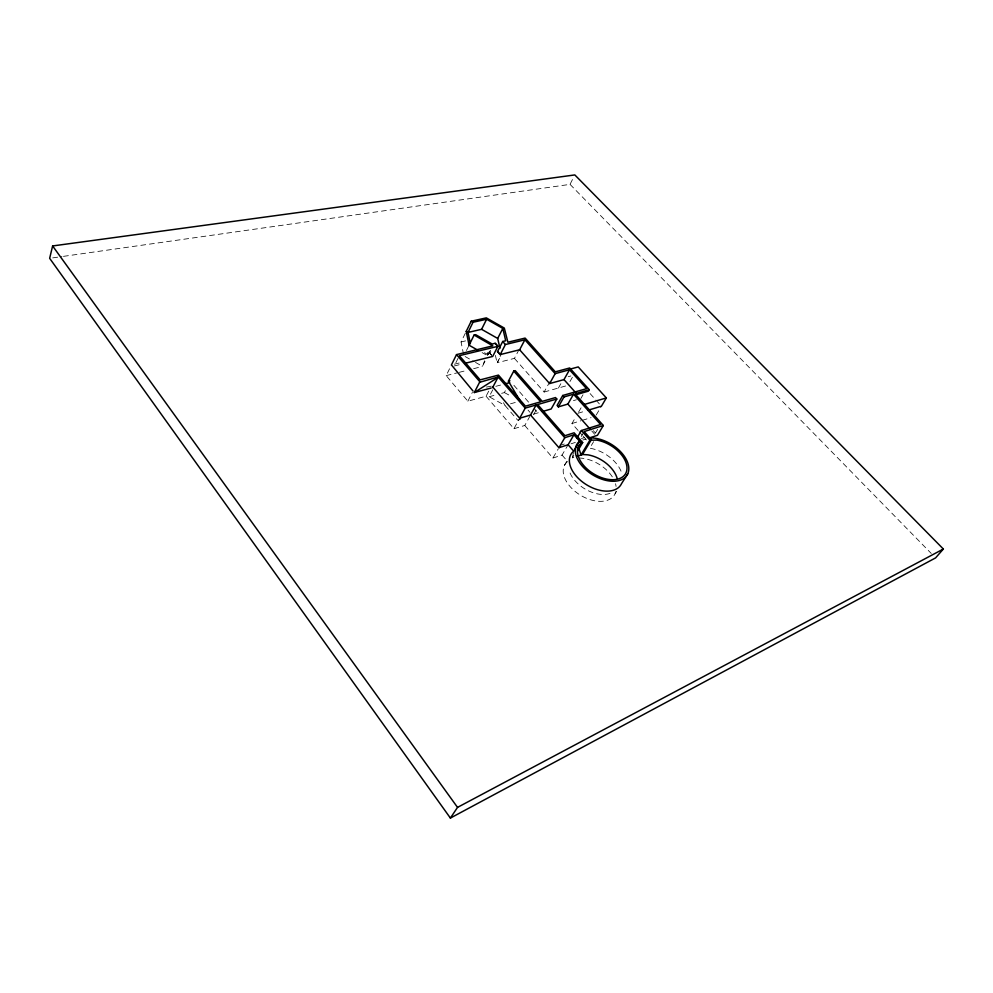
<?xml version="1.0" encoding="UTF-8"?>
<svg xmlns="http://www.w3.org/2000/svg" width="993" height="993" viewBox="0 0 993 993"><rect width="100%" height="100%" fill="white"/><g stroke="black" fill="none" stroke-linecap="round" stroke-linejoin="round"><path stroke-width="0.74" stroke-dasharray="4.96 3.72" d="M573.445 452.523L572.353 457.897L570.677 459.92M463.557 354.402L461.062 341.94L465.58 332.705M488.705 391.192L486.086 396.219L467.864 401.184L446.192 375.627L451.443 364.928M458.083 358.25L454.273 365.983L461.658 364.146M466.449 350.504L469.068 345.216M63.465 256.355L570.032 184.375L573.445 177.623M484.485 352.714L487.004 354.141L488.283 351.609M484.994 361.241L482.313 366.491L484.634 360.807M487.302 355.556L489.884 350.492M488.308 354.712L490.89 349.66M487.004 354.141L490.021 353.396L491.957 349.61M467.864 401.184L472.395 392.322M519.19 349.325L514.436 358.374L497.307 362.706L501.664 353.16M497.307 362.706L500.671 356.189M491.324 386.165L486.024 387.146M520.531 419.431L517.763 420.238L504.953 405.38L489.139 396.753L493.074 389.219M501.614 393.34L504.382 392.583L506.368 388.846M486.086 396.219L513.94 428.715L519.687 418.227M513.94 428.715L524.788 425.476L529.84 416.34M514.436 358.374L544.139 392.024L549.837 381.746M533.675 414.491L536.493 409.414M558.426 388.015L561.281 382.913M569.945 381.573L573.532 375.23M580.88 398.454L583.003 394.78M578.075 430.453L571.956 423.527L575.667 417.134M578.584 412.107L581.364 407.329M524.788 425.476L552.902 458.071L558.19 448.997M552.902 458.071L562.05 455.079L567.351 446.043M581.253 436.51L583.45 432.799M564.583 465.121L566.866 461.249M596.21 415.024L601.448 406.187M573.83 455.415L572.353 457.897L573.842 457.401M595.44 433.06L597.649 429.373M591.332 445.485L593.628 441.662M615.089 493.794L616.703 491.25M571.049 443.809L575.394 442.406M582.73 440.048L585.671 439.105M560.424 445.274L564.347 444.02M581.426 438.546L584.38 437.603M571.956 423.527L580.768 420.809M582.233 420.362L591.046 417.643M577.889 413.311L585.249 411.077M573.445 400.626L576.412 399.757M533.551 414.155L539.422 412.43M510.501 403.816L516.037 402.252M544.139 392.024L566.457 385.756M568.17 376.707L570.851 375.975M489.139 396.753L496.066 394.854M495.78 386.339L501.341 384.85M446.192 375.627L457.748 372.698M459.2 372.338L466.425 370.513M473.649 368.676L482.313 366.491M454.335 364.208L460.131 362.78M461.062 341.94L465.568 340.884M52.716 257.882L61.926 256.579M504.382 392.583L510.973 396.12M482.101 352.602L485.999 354.824M465.134 356.524L474.195 361.663M475.486 362.395L481.953 366.069M570.032 184.375L931.26 553.461M590.078 393.576L596.272 400.452M597.314 401.606L599.375 403.903M593.33 430.677L595.39 432.998M591.729 430.937L594.708 434.289M579.093 431.607L582.159 435.083M583.176 436.237L587.26 440.855M491.088 354.625L490.033 353.409L491.473 355.047M490.033 353.409L491.808 355.444M513.89 385.296L529.728 403.456M534.668 409.116L536.654 411.387M528.053 410.109L530.014 412.368M562.05 455.079L567.611 461.484A29.07 18.048 31.6 0 0 580.049 494.961A29.07 18.048 31.6 0 0 615.859 491.523M503.451 402.711L504.953 405.38M495.408 355.395L496.947 362.284M579.018 458.058A29.07 18.048 31.6 0 1 613.103 478.142M615.511 483.728A29.07 18.048 31.6 0 1 616.07 486.446M590.388 448.302A29.256 17.973 31.6 0 1 621.903 473.587M610 493.384A26.985 16.658 31.6 0 1 585.771 489.425A26.985 16.658 31.6 0 1 569.101 470.161"/><path stroke-width="1.49" d="M52.617 245.954L49.65 258.317L450.388 818.071L935.592 557.892L943.35 549.017L574.823 174.929L52.617 245.954L457.525 807.383L450.388 818.071M478.192 350.392L469.068 345.216L466.226 331.389L471.203 321.223L486.322 317.872L504.307 328.062L507.895 342.225L525.111 338.079L555.323 371.841L569.672 367.981L589.246 389.678L588.39 391.155L575.543 394.866M469.068 345.216L474.12 335.038L492.826 345.862L456.507 354.613L451.443 364.928L473.053 391.056M576.983 437.963L581.377 430.528L600.591 424.47L573.52 394.209L567.872 404.077L558.376 406.869L557.098 405.417L562.721 395.487L586.54 388.648L569.51 369.768L555.149 373.653L524.875 339.805L519.637 349.772L500.211 354.588L497.53 351.559L502.706 341.493L505.698 340.773L502.818 328.41L486.62 319.237L473.028 322.253L468.038 332.419L470.359 343.603M466.226 331.389L468.038 332.419L481.593 329.316L486.62 319.237M499.951 348.332L497.692 338.439L502.818 328.41M474.12 335.038L475.672 334.678L492.143 344.012L495.184 343.293L497.878 346.346L492.702 356.45L464.612 363.413M479.594 382.293L498.176 376.968L525.235 408.111L536.133 404.97L564.769 437.702L573.942 434.797L581.19 443.027L582.68 442.555L574.103 432.811L564.943 435.704L537.647 404.536L556.8 399.025L555.497 397.56L542.228 401.358L515.28 370.687L513.753 371.072L508.416 381.163L520.195 401.073M491.175 388.015L474.306 392.533L479.855 381.771L456.507 354.613M497.903 377.477L474.306 392.533M492.578 387.63L498.176 376.968M492.838 387.121L519.687 418.227L525.235 408.111M519.687 418.227L530.56 415.037L536.133 404.97M519.637 349.772L549.65 383.559L555.149 373.653M549.65 383.559L563.987 379.599L569.51 369.768M556.8 399.025L551.177 408.979L542.364 411.574M558.376 406.869L564.012 396.939L573.52 394.209M530.56 415.037L558.947 447.706L564.769 437.702M558.947 447.706L568.108 444.752L573.942 434.797M574.451 449.928L579.602 441.24A29.442 17.899 31.5 0 0 595.999 476.714A29.442 17.899 31.5 0 0 628.619 466.214A29.442 17.899 31.5 0 0 589.817 437.938M570.181 369.098L578.236 366.926L606.338 397.932L601.448 406.187L588.191 410.196M577.504 449.221L581.19 443.027L578.671 446.043A27.233 16.558 31.5 0 0 598.804 476.553A27.233 16.558 31.5 0 0 626.98 467.393A27.233 16.558 31.5 0 0 596.917 440.11L589.892 440.16L581.042 454.968L576.722 456.42M577.529 451.219L582.68 442.555M578.708 447.731L581.042 454.968L582.506 454.471L591.369 439.688L584.182 431.57L603.347 425.5L574.972 393.787L589.246 389.678M603.347 425.5L597.451 435.306L588.626 438.149M627.75 473.847L621.531 483.641A29.256 17.973 31.6 0 1 584.765 483.616A29.256 17.973 31.6 0 1 573.718 451.17L568.108 444.752M457.525 807.383L943.35 549.017M584.232 404.499L606.338 397.932M505.511 383.732L509.67 382.615M508.416 381.163L509.93 380.766M497.878 346.346L459.349 355.68L480.165 379.872L498.449 375.106L525.471 406.162L540.726 401.793L513.753 371.072M524.875 339.805L505.412 344.521L500.211 354.588L497.53 351.559M582.506 454.471L588.03 454.856A26.985 16.658 31.6 0 1 617.1 478.229M471.203 321.223L473.028 322.253M481.593 329.316L497.692 338.439M563.987 379.599L575.903 392.918M562.721 395.487L564.012 396.939M567.872 404.077L589.743 428.691M502.706 341.493L505.052 344.124M497.518 345.936L495.184 343.293M581.377 430.528L589.892 440.16"/></g></svg>
